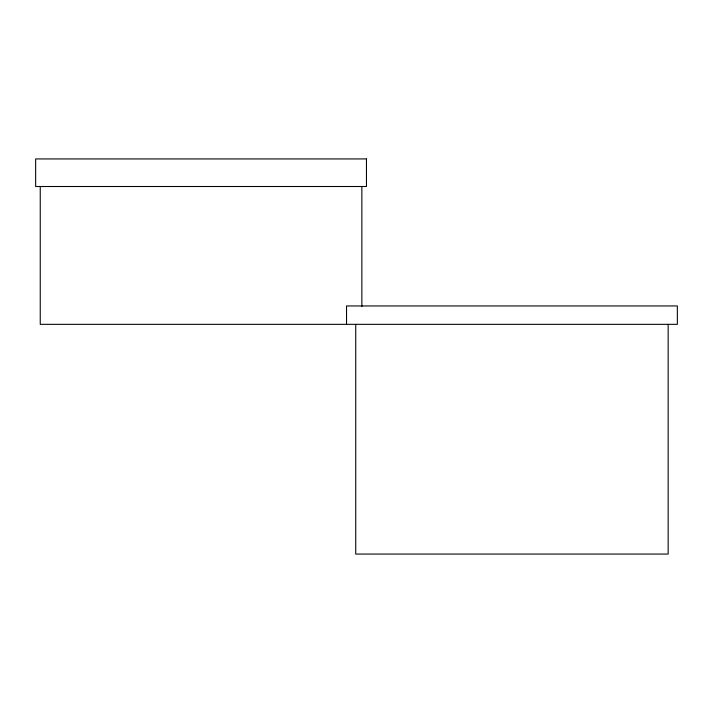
<?xml version="1.0" encoding="UTF-8"?>
<svg xmlns="http://www.w3.org/2000/svg" width="713" height="713" viewBox="0 0 713 713"><rect width="100%" height="100%" fill="white"/><g stroke="black" fill="none" stroke-linecap="round" stroke-linejoin="round"><path stroke-width="1.07" d="M668.161 324.335L668.161 554.072L355.725 554.072L355.725 324.335M361.865 186.503L361.865 306.554M346.536 324.335L346.536 305.957L677.35 305.957L677.35 324.335L40.249 324.335L40.249 186.503M366.464 158.928L35.65 158.928L35.65 186.503L366.464 186.503L366.464 158.928"/></g></svg>
